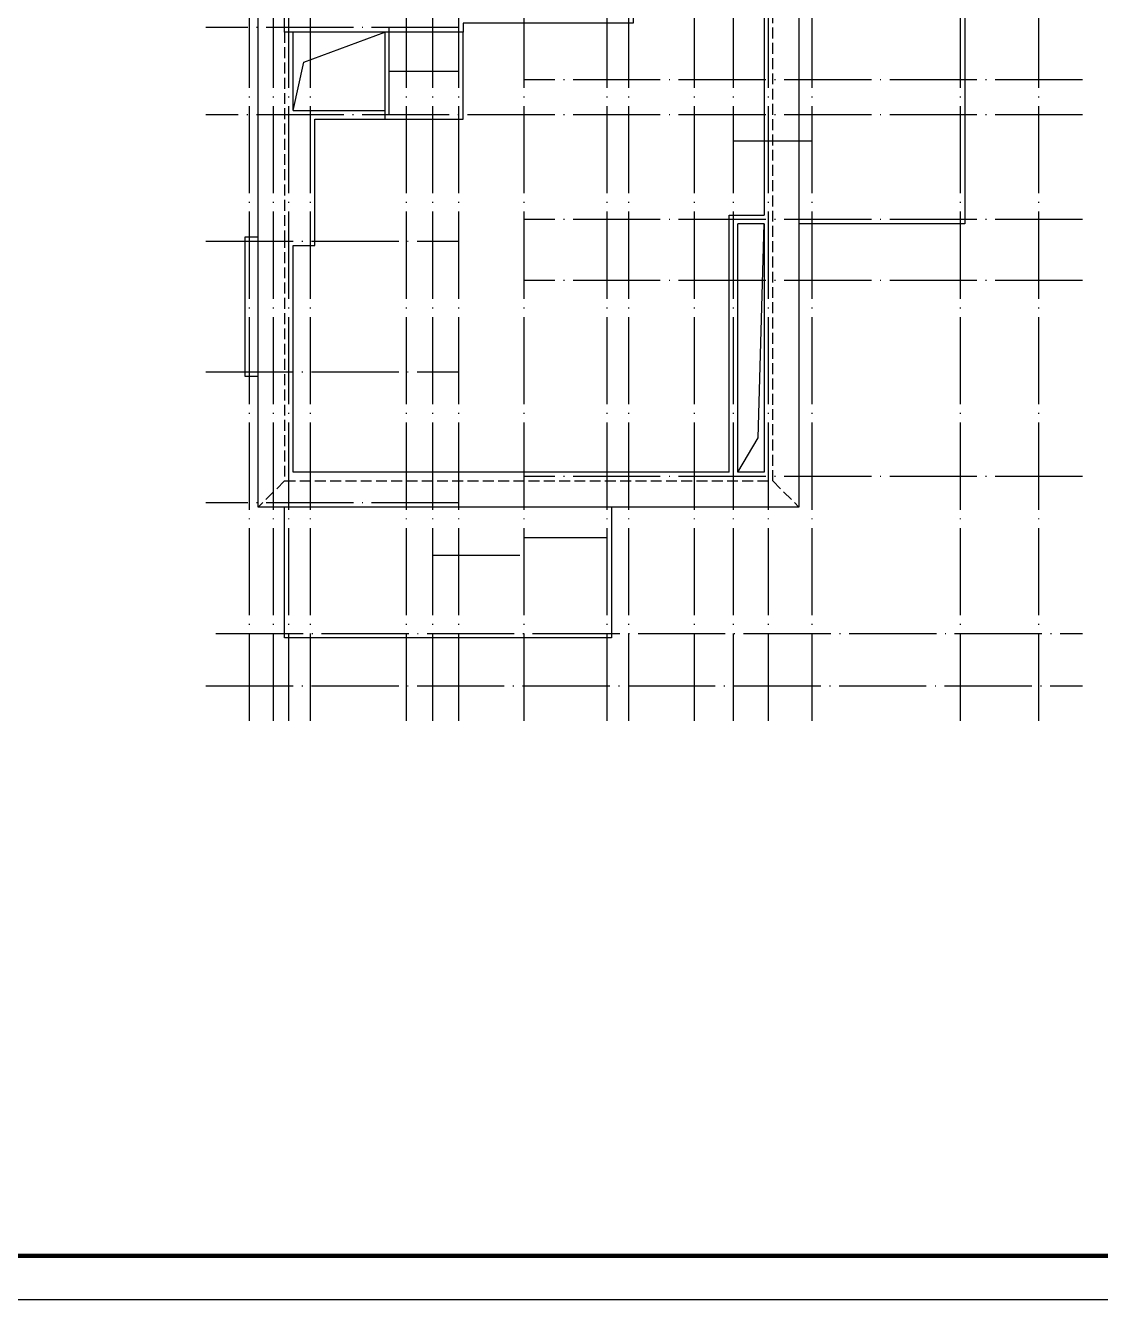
# Model space of a CAD drawing. Extents: x -737978 to 768813, y -372247 to 1140308.
# Drawn here: x 379987 to 404640, y -159911 to -130682 of the extents above; entities that cross this region are included whole.
import ezdxf

# ---------------------------------------------------------------- set-up
doc = ezdxf.new("R2010")
doc.units = 0
doc.header["$LTSCALE"] = 1000
doc.header["$MEASUREMENT"] = 0
doc.linetypes.add('DASH', pattern=[0.35, 0.25, -0.1])
doc.linetypes.add('DOTE', pattern=[2.42, 2, -0.2, 0.02, -0.2])
for name, color, linetype in [('_0', 7, 'CONTINUOUS'), ('A-FLOR-OTHER1-ON', 253, 'CONTINUOUS'), ('A-FLOR-OTHER4-ON', 83, 'CONTINUOUS'), ('A-FLOR-OTHER5-ON', 83, 'CONTINUOUS'), ('DOTE', 1, 'DOTE'), ('HZ', 7, 'CONTINUOUS'), ('PUB_TITLE', 4, 'CONTINUOUS')]:
    doc.layers.add(name, color=color, linetype=linetype)

# ---------------------------------------------------------------- blocks, each defined once
blk = doc.blocks.new('zw-zz')
at = {"layer": 'DOTE'}
for p, q in [((-110656, 48586), (-110656, 84875)), ((-110106, 48586), (-110106, 84875)), ((-109756, 48586), (-109756, 84875)), ((-109256, 48586), (-109256, 84875)), ((-107056, 48586), (-107056, 84875)), ((-106456, 48586), (-106456, 84875)), ((-105856, 48586), (-105856, 84875)), ((-104356, 48586), (-104356, 84875)), ((-102456, 48586), (-102456, 84875)), ((-101956, 48586), (-101956, 84875)), ((-100456, 48586), (-100456, 84875)), ((-99556, 48586), (-99556, 84875)), ((-98756, 48586), (-98756, 84875)), ((-97756, 48586), (-97756, 84875)), ((-94356, 48586), (-94356, 84875)), ((-92556, 48586), (-92556, 84875)), ((-105856, 64486), (-111656, 64486)), ((-91556, 63286), (-104356, 63286)), ((-91556, 62486), (-111656, 62486)), ((-91556, 60086), (-104356, 60086)), ((-111656, 59586), (-105856, 59586)), ((-91556, 58686), (-104356, 58686)), ((-111656, 56586), (-105856, 56586)), ((-91556, 54186), (-104356, 54186)), ((-105856, 53586), (-111656, 53586)), ((-111426, 50586), (-91556, 50586)), ((-111656, 49386), (-91556, 49386))]:
    blk.add_line(p, q, dxfattribs=at)
for points in [[(-107456, 63486), (-105856, 63486)], [(-99556, 61886), (-97756, 61886)], [(-104356, 52786), (-102456, 52786)], [(-106456, 52386), (-104356, 52386)]]:
    blk.add_lwpolyline(points, dxfattribs=at)

msp = doc.modelspace()

# ---------------------------------------------------------------- linework, layer by layer
at = {"layer": '_0', "color": 252}
msp.add_lwpolyline([(397725.9, -121231.8), (401525.7, -121231.8), (401525.7, -135231.8), (397725.9, -135231.8)], dxfattribs=at)
at = {"layer": 'A-FLOR-OTHER1-ON'}
for points in [[(397725.9, -121231.8), (401525.9, -121231.8), (401525.9, -135231.8), (397725.9, -135231.8)], [(385325.9, -138731.8), (385025.9, -138731.8), (385025.7, -135531.8), (385325.9, -135531.8)], [(393425.9, -141731.8), (393425.9, -144731.8), (385925.9, -144731.9), (385925.9, -141731.8)]]:
    msp.add_lwpolyline(points, dxfattribs=at)
at = {"layer": 'A-FLOR-OTHER4-ON', "color": 7}
msp.add_lwpolyline([(385425.9, -115931.9), (397725.9, -115931.9), (397725.9, -141731.8), (385325.9, -141731.8), (385325.9, -141731.8), (385325.9, -115931.9), (385325.9, -115931.9)], close=True, dxfattribs=at)
for points in [[(396925.9, -121431.8), (396925.9, -135031.8)], [(386125.9, -132631.8), (386372.4, -131524.6), (388225.9, -130831.8)], [(386125.9, -132631.8), (388225.9, -132631.8)], [(396125.9, -140931.8), (386125.9, -140931.8), (386125.9, -135731.8), (386625.9, -135731.8), (386625.9, -132831.8)], [(386625.9, -132831.8), (388225.9, -132831.8)], [(396125.9, -140931.8), (396125.9, -135031.8), (396925.9, -135031.8)], [(396325.9, -140931.8), (396325.9, -135231.8)], [(396925.9, -135231.8), (396925.9, -140931.8), (396325.9, -140931.8)], [(396925.9, -135231.8), (396325.9, -135231.8)], [(396325.9, -140931.8), (396788.5, -140140.5), (396925.9, -135231.8)]]:
    msp.add_lwpolyline(points, dxfattribs=at)
at = {"layer": 'A-FLOR-OTHER5-ON', "color": 8, "linetype": 'DASH'}
for points in [[(385925.9, -135531.8), (385925.9, -141131.8), (397125.9, -141131.8), (397125.9, -116131.9)], [(385925.9, -130831.8), (385926, -135531.8)], [(385925.9, -141131.8), (385325.9, -141731.8)], [(397125.9, -141131.8), (397725.9, -141731.8)]]:
    msp.add_lwpolyline(points, dxfattribs=at)
at = {"layer": 'DOTE'}
msp.add_lwpolyline([(388325.9, -132731.8), (388325.9, -130731.8)], dxfattribs=at)
at = {"layer": 'HZ'}
for points in [[(385925.9, -130831.9), (385925.9, -130831.9), (385925.9, -125531.8), (385925.9, -125531.8)], [(386625.9, -125531.8), (388825.9, -125531.8), (388825.9, -125831.8), (393925.7, -125831.8), (393925.9, -130631.8), (390025.8, -130631.8), (390025.8, -130831.8), (388325.9, -130831.8), (386625.9, -130831.8)], [(386625.9, -130831.8), (386625.9, -130831.8), (385925.9, -130831.8), (385925.9, -130831.8)], [(386125.9, -132631.8), (386125.9, -130831.8)]]:
    msp.add_lwpolyline(points, dxfattribs=at)
msp.add_lwpolyline([(388225.9, -132831.8), (390025.8, -132831.8), (390025.8, -130831.8), (388225.9, -130831.8)], close=True, dxfattribs=at)
at = {"layer": 'PUB_TITLE'}
msp.add_lwpolyline([(337324.9, -159910.6), (421424.9, -159910.6), (421424.9, -100510.6), (337324.9, -100510.6)], close=True, dxfattribs=at)
at = {"layer": 'PUB_TITLE', "const_width": 100}
msp.add_lwpolyline([(339824.9, -158910.6), (420424.9, -158910.6), (420424.9, -101510.6), (339824.9, -101510.6)], close=True, dxfattribs=at)

# ---------------------------------------------------------------- block references
at = {"layer": 'DOTE'}
msp.add_blockref('zw-zz', (495781.7, -195217.4), dxfattribs=at)

doc.saveas('drawing.dxf')
